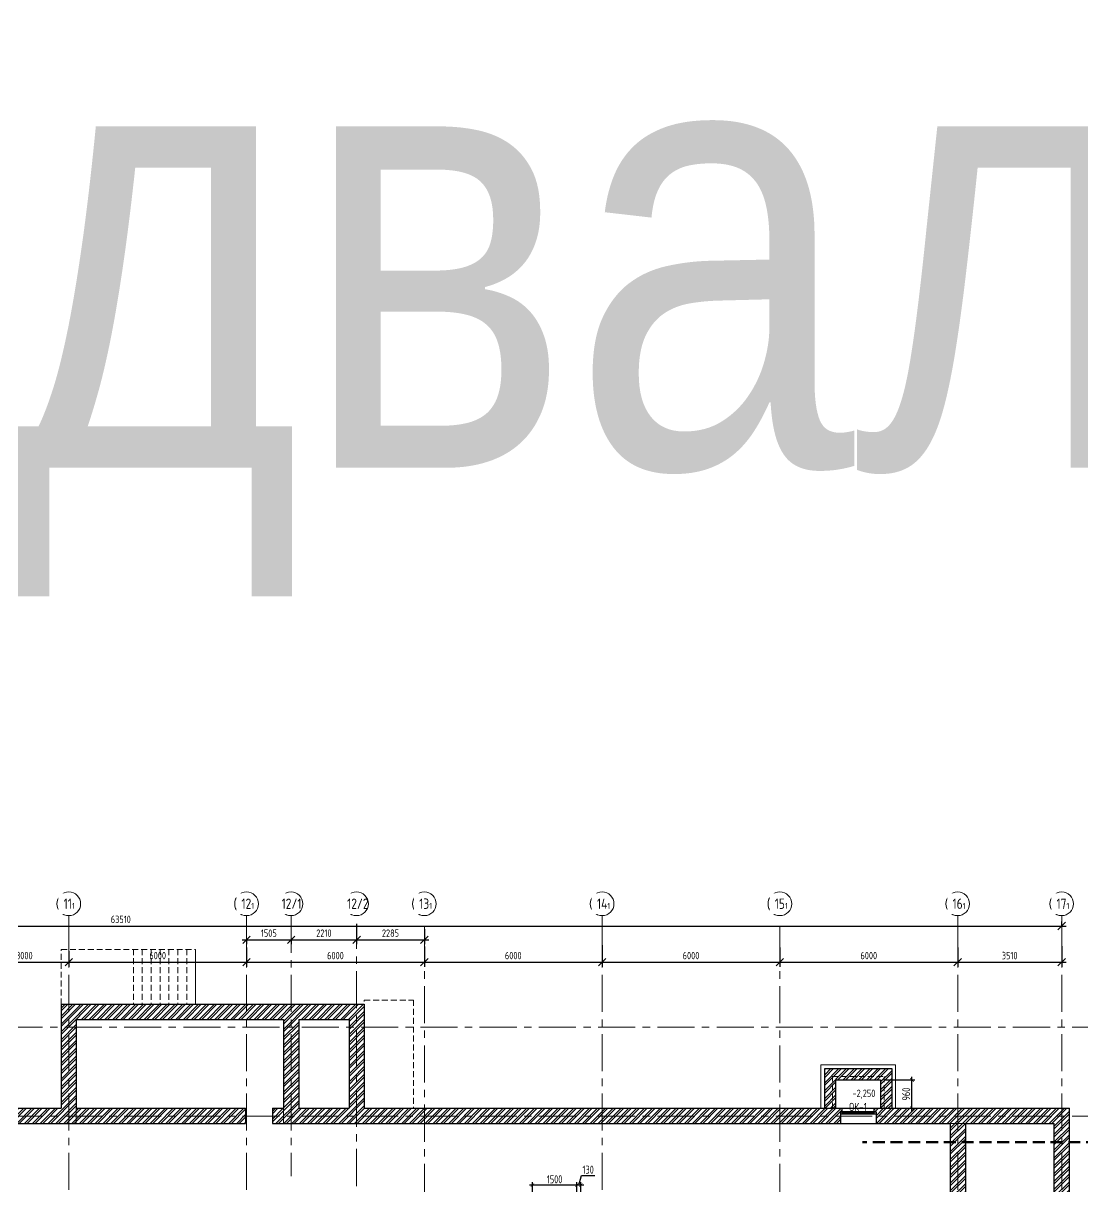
# Model space of a CAD drawing. Header units: millimetres. Extents: x -13407 to 93998, y -3954 to 109271.
# Drawn here: x 22033 to 57790, y 70009 to 109271 of the extents above; entities that cross this region are included whole.
import ezdxf
from ezdxf import colors
from ezdxf.entities.mleader import LeaderData, LeaderLine
from ezdxf.math import Vec2, Vec3

# ---------------------------------------------------------------- set-up
doc = ezdxf.new("R2010")
doc.units = ezdxf.units.MM
for name, pattern in [('ADSK_Штриховая_ш2 п1', [3, 2, -1]), ('CENTER', [2, 1.25, -0.25, 0.25, -0.25]), ('HIDDEN', [6, 4, -2])]:
    doc.linetypes.add(name, pattern=pattern)
for name, color, linetype, lineweight in [('АР_МосжилНии_Стены', 202, 'Continuous', 30), ('АР_Оси', 193, 'Continuous', 9), ('АР_Оси размеры', 164, 'Continuous', 9), ('АР_Отметки', 250, 'Continuous', 15), ('АР_Размеры дверей', 15, 'Continuous', 0), ('АР_Сети', 250, 'Continuous', 30), ('АР_тонкая линия', 250, 'Continuous', 0), ('АР_Штриховка кирпич', 250, 'Continuous', 9), ('Маркировка ОКОН', 7, 'Continuous', 18), ('Подвал', 250, 'Continuous', 30)]:
    doc.layers.add(name, color=color, linetype=linetype, lineweight=lineweight)
doc.layers.add('АР_новое окно', color=160, linetype='Continuous')
doc.styles.add('Arial', font='ARIALN.TTF')
doc.styles.add('ISOCPEUR', font='isocpeur.ttf', dxfattribs={"width": 0.7})
doc.styles.add('PDF ISOCPEUR', font='isocpeur.ttf')
doc.styles.add('ГОСТ 2.304', font='isocpeur.ttf', dxfattribs={"width": 0.7})
doc.dimstyles.new('R_100', dxfattribs={"dimtxt": 270, "dimasz": 120, "dimexe": 100, "dimexo": 0, "dimgap": 60, "dimtad": 1, "dimdec": 0, "dimrnd": 5, "dimzin": 0, "dimdsep": 46, "dimtxsty": 'ISOCPEUR', "dimblk": 'ARCHTICK', "dimcen": 0, "dimdle": 100, "dimclrd": 256, "dimclre": 256, "dimclrt": 256, "dimadec": 0, "dimazin": 0, "dimtfac": 2, "dimtdec": 0, "dimtofl": 0, "dimtmove": 1, "dimatfit": 3, "dimfxl": 1, "dimtvp": 3, "dimtolj": 1, "dimtzin": 0, "dimarcsym": 0})
doc.dimstyles.new('СПДС', dxfattribs={"dimscale": 100, "dimtxt": 2.5, "dimasz": 2.5, "dimexe": 1.5, "dimexo": 0, "dimgap": 1, "dimtad": 1, "dimdec": 0, "dimrnd": 1, "dimtxsty": 'ГОСТ 2.304', "dimblk": 'OBLIQUE', "dimcen": 2.5, "dimdle": 1.5, "dimadec": 0, "dimazin": 2, "dimtfac": 0.75, "dimtdec": 0, "dimtmove": 1, "dimatfit": 3, "dimfxl": 1, "dimtolj": 1, "dimarcsym": 1})
pattern_1 = [(45, (331452.74, -55205.68), (-132.58252, 132.58252), []), (45, (331541.13, -55205.68), (-132.58252, 132.58252), [])]

# ---------------------------------------------------------------- blocks, each defined once
blk = doc.blocks.new('*U13')
at = {"layer": 'АР_новое окно', "lineweight": 20}
for p, q in [((0, 1210), (-70, 1210)), ((0, 0), (-70, 0))]:
    blk.add_line(p, q, dxfattribs=at)
at = {"layer": 'АР_новое окно'}
for p, q in [((-70, 1210), (-70, 0)), ((-70, 0), (-70, 1210)), ((0, 1210), (0, 0)), ((0, 1140), (-70, 1140)), ((-35, 1140), (-35, 70)), ((0, 70), (-70, 70))]:
    blk.add_line(p, q, dxfattribs=at)
blk = doc.blocks.new('_Oblique')
at = {"color": 0, "linetype": 'ByBlock', "lineweight": -2}
blk.add_line((-0.5, -0.5), (0.5, 0.5), dxfattribs=at)
blk = doc.blocks.new('*D201')
at = {"layer": 'АР_Оси размеры', "color": 0, "lineweight": -2, "ltscale": 100, "transparency": 16777216}
for p, q in [((20570, 77927), (20570, 77435)), ((23570, 77927), (23570, 77435)), ((20420, 77585), (23720, 77585))]:
    blk.add_line(p, q, dxfattribs=at)
at = {"layer": 'АР_Оси размеры', "color": 0, "lineweight": -2, "ltscale": 100, "transparency": 16777216, "xscale": 250, "yscale": 250, "zscale": 250, "rotation": 180}
blk.add_blockref('_Oblique', (20570, 77585), dxfattribs=at)
at = {"layer": 'АР_Оси размеры', "color": 0, "lineweight": -2, "ltscale": 100, "transparency": 16777216, "xscale": 250, "yscale": 250, "zscale": 250}
blk.add_blockref('_Oblique', (23570, 77585), dxfattribs=at)
at = {"layer": 'АР_Оси размеры', "color": 0, "ltscale": 100, "transparency": 16777216, "insert": (22070, 77810), "char_height": 250, "attachment_point": 5, "style": 'ГОСТ 2.304'}
blk.add_mtext('\\A1;3000', dxfattribs=at)
blk = doc.blocks.new('*D202')
at = {"layer": 'АР_Оси размеры', "color": 0, "lineweight": -2, "ltscale": 100, "transparency": 16777216}
for p, q in [((23570, 77958), (23570, 77435)), ((29570, 78077), (29570, 77435)), ((23420, 77585), (29720, 77585))]:
    blk.add_line(p, q, dxfattribs=at)
at = {"layer": 'АР_Оси размеры', "color": 0, "lineweight": -2, "ltscale": 100, "transparency": 16777216, "xscale": 250, "yscale": 250, "zscale": 250, "rotation": 180}
blk.add_blockref('_Oblique', (23570, 77585), dxfattribs=at)
at = {"layer": 'АР_Оси размеры', "color": 0, "lineweight": -2, "ltscale": 100, "transparency": 16777216, "xscale": 250, "yscale": 250, "zscale": 250}
blk.add_blockref('_Oblique', (29570, 77585), dxfattribs=at)
at = {"layer": 'АР_Оси размеры', "color": 0, "ltscale": 100, "transparency": 16777216, "insert": (26570, 77810), "char_height": 250, "attachment_point": 5, "style": 'ГОСТ 2.304'}
blk.add_mtext('\\A1;6000', dxfattribs=at)
blk = doc.blocks.new('*D203')
at = {"layer": 'АР_Оси размеры', "color": 0, "lineweight": -2, "ltscale": 100, "transparency": 16777216}
for p, q in [((29570, 78046), (29570, 77435)), ((35570, 78121), (35570, 77435)), ((29420, 77585), (35720, 77585))]:
    blk.add_line(p, q, dxfattribs=at)
at = {"layer": 'АР_Оси размеры', "color": 0, "lineweight": -2, "ltscale": 100, "transparency": 16777216, "xscale": 250, "yscale": 250, "zscale": 250, "rotation": 180}
blk.add_blockref('_Oblique', (29570, 77585), dxfattribs=at)
at = {"layer": 'АР_Оси размеры', "color": 0, "lineweight": -2, "ltscale": 100, "transparency": 16777216, "xscale": 250, "yscale": 250, "zscale": 250}
blk.add_blockref('_Oblique', (35570, 77585), dxfattribs=at)
at = {"layer": 'АР_Оси размеры', "color": 0, "ltscale": 100, "transparency": 16777216, "insert": (32570, 77810), "char_height": 250, "attachment_point": 5, "style": 'ГОСТ 2.304'}
blk.add_mtext('\\A1;6000', dxfattribs=at)
blk = doc.blocks.new('*D204')
at = {"layer": 'АР_Оси размеры', "color": 0, "lineweight": -2, "ltscale": 100, "transparency": 16777216}
for p, q in [((41570, 78158), (41570, 77435)), ((35570, 78121), (35570, 77435)), ((35420, 77585), (41720, 77585))]:
    blk.add_line(p, q, dxfattribs=at)
at = {"layer": 'АР_Оси размеры', "color": 0, "lineweight": -2, "ltscale": 100, "transparency": 16777216, "xscale": 250, "yscale": 250, "zscale": 250, "rotation": 180}
blk.add_blockref('_Oblique', (35570, 77585), dxfattribs=at)
at = {"layer": 'АР_Оси размеры', "color": 0, "lineweight": -2, "ltscale": 100, "transparency": 16777216, "xscale": 250, "yscale": 250, "zscale": 250}
blk.add_blockref('_Oblique', (41570, 77585), dxfattribs=at)
at = {"layer": 'АР_Оси размеры', "color": 0, "ltscale": 100, "transparency": 16777216, "insert": (38570, 77810), "char_height": 250, "attachment_point": 5, "style": 'ГОСТ 2.304'}
blk.add_mtext('\\A1;6000', dxfattribs=at)
blk = doc.blocks.new('*D172')
at = {"layer": 'АР_Оси размеры', "color": 0, "lineweight": -2, "ltscale": 100, "transparency": 16777216}
for p, q in [((41570, 78158), (41570, 77435)), ((47570, 78087), (47570, 77435)), ((41420, 77585), (47720, 77585))]:
    blk.add_line(p, q, dxfattribs=at)
at = {"layer": 'АР_Оси размеры', "color": 0, "lineweight": -2, "ltscale": 100, "transparency": 16777216, "xscale": 250, "yscale": 250, "zscale": 250, "rotation": 180}
blk.add_blockref('_Oblique', (41570, 77585), dxfattribs=at)
at = {"layer": 'АР_Оси размеры', "color": 0, "lineweight": -2, "ltscale": 100, "transparency": 16777216, "xscale": 250, "yscale": 250, "zscale": 250}
blk.add_blockref('_Oblique', (47570, 77585), dxfattribs=at)
at = {"layer": 'АР_Оси размеры', "color": 0, "ltscale": 100, "transparency": 16777216, "insert": (44570, 77810), "char_height": 250, "attachment_point": 5, "style": 'ГОСТ 2.304'}
blk.add_mtext('\\A1;6000', dxfattribs=at)
blk = doc.blocks.new('*D173')
at = {"layer": 'АР_Оси размеры', "color": 0, "lineweight": -2, "ltscale": 100, "transparency": 16777216}
for p, q in [((47570, 78087), (47570, 77435)), ((53570, 78086), (53570, 77435)), ((47420, 77585), (53720, 77585))]:
    blk.add_line(p, q, dxfattribs=at)
at = {"layer": 'АР_Оси размеры', "color": 0, "lineweight": -2, "ltscale": 100, "transparency": 16777216, "xscale": 250, "yscale": 250, "zscale": 250, "rotation": 180}
blk.add_blockref('_Oblique', (47570, 77585), dxfattribs=at)
at = {"layer": 'АР_Оси размеры', "color": 0, "lineweight": -2, "ltscale": 100, "transparency": 16777216, "xscale": 250, "yscale": 250, "zscale": 250}
blk.add_blockref('_Oblique', (53570, 77585), dxfattribs=at)
at = {"layer": 'АР_Оси размеры', "color": 0, "ltscale": 100, "transparency": 16777216, "insert": (50570, 77810), "char_height": 250, "attachment_point": 5, "style": 'ГОСТ 2.304'}
blk.add_mtext('\\A1;6000', dxfattribs=at)
blk = doc.blocks.new('*D174')
at = {"layer": 'АР_Оси размеры', "color": 0, "lineweight": -2, "ltscale": 100, "transparency": 16777216}
for p, q in [((53570, 78086), (53570, 77435)), ((57080, 78123), (57080, 77435)), ((53420, 77585), (57230, 77585))]:
    blk.add_line(p, q, dxfattribs=at)
at = {"layer": 'АР_Оси размеры', "color": 0, "lineweight": -2, "ltscale": 100, "transparency": 16777216, "xscale": 250, "yscale": 250, "zscale": 250, "rotation": 180}
blk.add_blockref('_Oblique', (53570, 77585), dxfattribs=at)
at = {"layer": 'АР_Оси размеры', "color": 0, "lineweight": -2, "ltscale": 100, "transparency": 16777216, "xscale": 250, "yscale": 250, "zscale": 250}
blk.add_blockref('_Oblique', (57080, 77585), dxfattribs=at)
at = {"layer": 'АР_Оси размеры', "color": 0, "ltscale": 100, "transparency": 16777216, "insert": (55325, 77810), "char_height": 250, "attachment_point": 5, "style": 'ГОСТ 2.304'}
blk.add_mtext('\\A1;3510', dxfattribs=at)
blk = doc.blocks.new('*D175')
at = {"layer": 'АР_Оси размеры', "color": 0, "lineweight": -2, "ltscale": 100, "transparency": 16777216}
for p, q in [((29420, 78341), (31225, 78341)), ((29570, 78360), (29570, 78191)), ((31075, 78360), (31075, 78191))]:
    blk.add_line(p, q, dxfattribs=at)
at = {"layer": 'АР_Оси размеры', "color": 0, "lineweight": -2, "ltscale": 100, "transparency": 16777216, "xscale": 250, "yscale": 250, "zscale": 250, "rotation": 180}
blk.add_blockref('_Oblique', (29570, 78341), dxfattribs=at)
at = {"layer": 'АР_Оси размеры', "color": 0, "lineweight": -2, "ltscale": 100, "transparency": 16777216, "xscale": 250, "yscale": 250, "zscale": 250}
blk.add_blockref('_Oblique', (31075, 78341), dxfattribs=at)
at = {"layer": 'АР_Оси размеры', "color": 0, "ltscale": 100, "transparency": 16777216, "insert": (30322, 78566), "char_height": 250, "attachment_point": 5, "style": 'ГОСТ 2.304'}
blk.add_mtext('\\A1;1505', dxfattribs=at)
blk = doc.blocks.new('*D176')
at = {"layer": 'АР_Оси размеры', "color": 0, "lineweight": -2, "ltscale": 100, "transparency": 16777216}
for p, q in [((33285, 78882), (33285, 78191)), ((30925, 78341), (33435, 78341)), ((31075, 78360), (31075, 78191))]:
    blk.add_line(p, q, dxfattribs=at)
at = {"layer": 'АР_Оси размеры', "color": 0, "lineweight": -2, "ltscale": 100, "transparency": 16777216, "xscale": 250, "yscale": 250, "zscale": 250, "rotation": 180}
blk.add_blockref('_Oblique', (31075, 78341), dxfattribs=at)
at = {"layer": 'АР_Оси размеры', "color": 0, "lineweight": -2, "ltscale": 100, "transparency": 16777216, "xscale": 250, "yscale": 250, "zscale": 250}
blk.add_blockref('_Oblique', (33285, 78341), dxfattribs=at)
at = {"layer": 'АР_Оси размеры', "color": 0, "ltscale": 100, "transparency": 16777216, "insert": (32180, 78566), "char_height": 250, "attachment_point": 5, "style": 'ГОСТ 2.304'}
blk.add_mtext('\\A1;2210', dxfattribs=at)
blk = doc.blocks.new('*D177')
at = {"layer": 'АР_Оси размеры', "color": 0, "lineweight": -2, "ltscale": 100, "transparency": 16777216}
for p, q in [((33285, 78882), (33285, 78191)), ((35570, 78698), (35570, 78191)), ((33135, 78341), (35720, 78341))]:
    blk.add_line(p, q, dxfattribs=at)
at = {"layer": 'АР_Оси размеры', "color": 0, "lineweight": -2, "ltscale": 100, "transparency": 16777216, "xscale": 250, "yscale": 250, "zscale": 250, "rotation": 180}
blk.add_blockref('_Oblique', (33285, 78341), dxfattribs=at)
at = {"layer": 'АР_Оси размеры', "color": 0, "lineweight": -2, "ltscale": 100, "transparency": 16777216, "xscale": 250, "yscale": 250, "zscale": 250}
blk.add_blockref('_Oblique', (35570, 78341), dxfattribs=at)
at = {"layer": 'АР_Оси размеры', "color": 0, "ltscale": 100, "transparency": 16777216, "insert": (34427, 78566), "char_height": 250, "attachment_point": 5, "style": 'ГОСТ 2.304'}
blk.add_mtext('\\A1;2285', dxfattribs=at)
blk = doc.blocks.new('*D178')
at = {"layer": 'АР_Оси размеры', "color": 0, "lineweight": -2, "ltscale": 100, "transparency": 16777216}
for p, q in [((-6430, 78807), (-6430, 78957)), ((57080, 78807), (57080, 78957)), ((-6580, 78807), (57230, 78807))]:
    blk.add_line(p, q, dxfattribs=at)
at = {"layer": 'АР_Оси размеры', "color": 0, "lineweight": -2, "ltscale": 100, "transparency": 16777216, "xscale": 250, "yscale": 250, "zscale": 250, "rotation": 180}
blk.add_blockref('_Oblique', (-6430, 78807), dxfattribs=at)
at = {"layer": 'АР_Оси размеры', "color": 0, "lineweight": -2, "ltscale": 100, "transparency": 16777216, "xscale": 250, "yscale": 250, "zscale": 250}
blk.add_blockref('_Oblique', (57080, 78807), dxfattribs=at)
at = {"layer": 'АР_Оси размеры', "color": 0, "ltscale": 100, "transparency": 16777216, "insert": (25325, 79032), "char_height": 250, "attachment_point": 5, "style": 'ГОСТ 2.304'}
blk.add_mtext('\\A1;63510', dxfattribs=at)
blk = doc.blocks.new('_DotSmall')
at = {"color": 0, "linetype": 'ByBlock', "const_width": 0.5}
blk.add_lwpolyline([(-0.0625, 0, 1), (0.0625, 0, 1)], format="xyb", close=True, dxfattribs=at)
blk = doc.blocks.new('_ArchTick')
at = {"color": 0, "linetype": 'ByBlock', "const_width": 0.15}
blk.add_lwpolyline([(-0.5, -0.5), (0.5, 0.5)], dxfattribs=at)
blk = doc.blocks.new('*D168')
at = {"layer": 'АР_Размеры дверей', "lineweight": -2, "ltscale": 100, "transparency": 16777216}
for p, q in [((40781, 70065), (40879, 70390)), ((40879, 70390), (41320, 70390)), ((40947, 70065), (40616, 70065)), ((40716, 68384), (40716, 70165)), ((40847, 68264), (40847, 70165))]:
    blk.add_line(p, q, dxfattribs=at)
at = {"layer": 'АР_Размеры дверей', "lineweight": -2, "ltscale": 100, "transparency": 16777216, "xscale": 120, "yscale": 120, "zscale": 120, "rotation": 180}
blk.add_blockref('_ArchTick', (40716, 70065), dxfattribs=at)
at = {"layer": 'АР_Размеры дверей', "lineweight": -2, "ltscale": 100, "transparency": 16777216, "xscale": 120, "yscale": 120, "zscale": 120}
blk.add_blockref('_ArchTick', (40847, 70065), dxfattribs=at)
at = {"layer": 'АР_Размеры дверей', "ltscale": 100, "transparency": 16777216, "insert": (41099, 70585), "char_height": 270, "attachment_point": 5, "style": 'ISOCPEUR'}
blk.add_mtext('\\A1;130', dxfattribs=at)
blk = doc.blocks.new('*D169')
at = {"layer": 'АР_Размеры дверей', "lineweight": -2, "ltscale": 100, "transparency": 16777216}
for p, q in [((40816, 70065), (39116, 70065)), ((39216, 68384), (39216, 70165)), ((40716, 68384), (40716, 70165))]:
    blk.add_line(p, q, dxfattribs=at)
at = {"layer": 'АР_Размеры дверей', "lineweight": -2, "ltscale": 100, "transparency": 16777216, "xscale": 120, "yscale": 120, "zscale": 120, "rotation": 180}
blk.add_blockref('_ArchTick', (39216, 70065), dxfattribs=at)
at = {"layer": 'АР_Размеры дверей', "lineweight": -2, "ltscale": 100, "transparency": 16777216, "xscale": 120, "yscale": 120, "zscale": 120}
blk.add_blockref('_ArchTick', (40716, 70065), dxfattribs=at)
at = {"layer": 'АР_Размеры дверей', "ltscale": 100, "transparency": 16777216, "insert": (39966, 70260), "char_height": 270, "attachment_point": 5, "style": 'ISOCPEUR'}
blk.add_mtext('\\A1;1500', dxfattribs=at)
blk = doc.blocks.new('*D167')
at = {"layer": 'Подвал', "lineweight": -2, "ltscale": 500, "transparency": 16777216}
for p, q in [((51091, 73613), (52127, 73613)), ((52027, 72555), (52027, 73713)), ((51091, 72655), (52127, 72655))]:
    blk.add_line(p, q, dxfattribs=at)
at = {"layer": 'Подвал', "lineweight": -2, "ltscale": 500, "transparency": 16777216, "xscale": 120, "yscale": 120, "zscale": 120}
for p, rotation in [((52027, 73613), 90), ((52027, 72655), 270)]:
    blk.add_blockref('_ArchTick', p, dxfattribs=dict(at, rotation=rotation))
at = {"layer": 'Подвал', "lineweight": 13, "ltscale": 500, "transparency": 16777216, "insert": (51832, 73134), "char_height": 270, "attachment_point": 5, "rotation": 90, "style": 'ISOCPEUR'}
blk.add_mtext('\\A1;960', dxfattribs=at)

msp = doc.modelspace()

# ---------------------------------------------------------------- hatches: boundary and pattern name
at = {"layer": 'АР_Штриховка кирпич', "ltscale": 100}
h = msp.add_hatch(dxfattribs=at)
h.set_pattern_fill('ANSI32', color=256, scale=500)
h.set_pattern_definition(pattern_1)
h.paths.add_polyline_path([(23939.9, 76165), (23309.9, 76165), (23309.9, 72655), (22809.9, 72655), (22809.9, 72145), (29539.3, 72145), (29539.3, 72655), (23819.9, 72655), (23819.9, 75655), (23939.9, 75655)])
h = msp.add_hatch(dxfattribs=at)
h.set_pattern_fill('ANSI32', color=256, scale=500)
h.set_pattern_definition(pattern_1)
h.paths.add_polyline_path([(32926.9, 73702.9), (32889.8, 73702.9)], flags=17)
h.paths.add_polyline_path([(33539.9, 73674.2), (33029.9, 73674.2), (33029.9, 72655), (31329.9, 72655), (31329.9, 75655), (33029.9, 75655), (33029.9, 73673.8), (33539.9, 73674.7), (33539.9, 76165), (23925.2, 76165), (23925.2, 75655), (30819.9, 75655), (30819.9, 72655), (30439.6, 72655), (30439.6, 72145), (31050.5, 72145), (49609.9, 72145), (49609.9, 72536.1), (49674.9, 72536.1), (49674.9, 72655), (33539.9, 72655)])
h = msp.add_hatch(dxfattribs=at)
h.set_pattern_fill('ANSI32', color=256, scale=500)
h.set_pattern_definition([(45, (346742.01, -55205.68), (-132.58252, 132.58252), []), (45, (346830.4, -55205.68), (-132.58252, 132.58252), [])])
h.paths.add_polyline_path([(50963.7, 73613.4), (49462.4, 73613.4), (49462.4, 72655), (49082.4, 72655), (49082.4, 73993.4), (51343.7, 73993.4), (51343.7, 72655), (50963.7, 72655)])
h = msp.add_hatch(dxfattribs=at)
h.set_pattern_fill('ANSI32', color=256, scale=500)
h.set_pattern_definition(pattern_1)
h.paths.add_polyline_path([(20935.1, 72455.4), (20684.8, 72455.4), (20684.8, 72655), (14829.9, 72655), (14829.9, 72940.2), (14319.9, 72940.2), (14319.9, 72145), (22825.6, 72145), (22825.6, 72655), (20935.1, 72655)])
h = msp.add_hatch(dxfattribs=at)
h.set_pattern_fill('ANSI32', color=256, scale=500)
h.set_pattern_definition([(45, (-951809.71, 109221.18), (-132.58252, 132.58252), []), (45, (-951721.32, 109221.18), (-132.58252, 132.58252), [])])
h.paths.add_polyline_path([(57339.9, 72655), (50754.9, 72655), (50757.9, 72536.1), (50819.9, 72536.1), (50819.9, 72145), (53319.9, 72145), (53319.9, 64925), (53829.9, 64925), (53829.9, 72144.5), (56829.9, 72145.5), (56829.9, 63755.6), (57339.9, 63754.6)])

# ---------------------------------------------------------------- linework, layer by layer
at = {"layer": 'АР_МосжилНии_Стены', "ltscale": 100}
for p, q in [((23309.9, 76165), (23939.9, 76165)), ((23309.9, 76165), (33539.9, 76165)), ((23309.9, 76165), (23309.9, 72655)), ((33539.9, 76165), (33539.9, 73303.9)), ((23819.9, 75655), (23939.9, 75655)), ((23819.9, 75655), (30819.9, 75655)), ((23819.9, 75655), (23819.9, 72655)), ((30819.9, 75655), (30819.9, 72655)), ((31329.9, 75655), (33029.9, 75655)), ((31329.9, 75655), (31329.9, 72655)), ((33029.9, 75655), (33029.9, 73303.9)), ((33029.9, 73702.9), (33029.9, 72655)), ((33539.9, 73702.9), (33539.9, 72655)), ((14829.9, 72655), (22899.7, 72655)), ((22744.9, 72655), (23309.9, 72655)), ((23819.9, 72655), (29539.3, 72655)), ((29539.3, 72655), (29539.3, 72145)), ((30439.6, 72655), (30819.9, 72655)), ((30439.6, 72655), (30439.6, 72145)), ((31329.9, 72655), (33029.9, 72655)), ((33539.9, 72655), (47030.5, 72655)), ((46404.9, 72655), (49674.9, 72655)), ((49674.9, 72536.1), (49674.9, 72655)), ((50754.9, 72655), (57339.9, 72655)), ((50754.9, 72536.1), (50754.9, 72655)), ((57339.9, 63464.6), (57339.9, 72655)), ((49609.9, 72536.1), (49609.9, 72145)), ((49609.9, 72536.1), (49674.9, 72536.1)), ((50754.9, 72536.1), (50819.9, 72536.1)), ((50819.9, 72536.1), (50819.9, 72145)), ((14319.9, 72145), (22834.7, 72145)), ((22809.9, 72145), (23819.9, 72145)), ((23819.9, 72145), (29539.3, 72145)), ((30439.6, 72145), (46965.5, 72145)), ((46469.9, 72145), (49609.9, 72145)), ((50819.9, 72145), (53319.9, 72145)), ((53319.9, 72145), (53319.9, 64925)), ((53829.9, 72145), (56829.9, 72145)), ((53829.9, 72145), (53829.9, 64925)), ((56829.9, 63645), (56829.9, 72145))]:
    msp.add_line(p, q, dxfattribs=at)
at = {"layer": 'АР_новое окно'}
for p, q in [((49674.9, 72655), (50754.9, 72655)), ((49609.9, 72145), (50819.9, 72145))]:
    msp.add_line(p, q, dxfattribs=at)
at = {"layer": 'АР_Оси', "linetype": 'CENTER', "ltscale": 1000}
for p, q in [((23569.9, 79157.5), (23569.9, 23425.1)), ((29569.9, 79157.5), (29569.9, 23425.1)), ((31074.9, 79157.5), (31074.9, 70369.9)), ((41569.9, 79157.5), (41569.9, 23425.1)), ((53569.9, 79157.5), (53569.9, 23425.1)), ((57079.9, 79157.5), (57079.9, 23425.1)), ((33284.9, 70033.1), (33284.9, 78777.8)), ((35569.9, 78779.3), (35569.9, 23046.9)), ((47569.9, 78779.3), (47569.9, 23046.9)), ((-12563.8, 75395), (70614.6, 75395)), ((-12563.8, 72395), (70614.6, 72395))]:
    msp.add_line(p, q, dxfattribs=at)
at = {"layer": 'АР_Оси', "ltscale": 0.5}
for centre in [(23569.9, 79557.5), (29569.9, 79557.5), (31069.9, 79557.5), (33279.9, 79557.5), (35569.9, 79557.5), (41569.9, 79557.5), (47569.9, 79557.5), (53569.9, 79557.5), (57079.9, 79557.5)]:
    msp.add_circle(centre, 400, dxfattribs=at)
at = {"layer": 'АР_Сети', "color": 251, "linetype": 'HIDDEN', "lineweight": 50, "ltscale": 100}
msp.add_line((58306.7, 71514.1), (50361, 71514.1), dxfattribs=at)
at = {"layer": 'АР_тонкая линия', "linetype": 'ADSK_Штриховая_ш2 п1', "ltscale": 100}
for p, q in [((25749.8, 78019.9), (25749.8, 76165)), ((26049.8, 78019.9), (26049.8, 76165)), ((26349.8, 78019.9), (26349.8, 76165)), ((26649.8, 78019.9), (26649.8, 76165)), ((26949.8, 78019.9), (26949.8, 76165)), ((27249.8, 78019.9), (27249.8, 76165)), ((27549.8, 78019.9), (27549.8, 76165)), ((27849.8, 77919.9), (27849.8, 76165)), ((27849.8, 77799.9), (27849.8, 76165))]:
    msp.add_line(p, q, dxfattribs=at)
for points in [[(23311.1, 76165), (23311.1, 78019.9), (27849.8, 78019.9), (27849.8, 77799.9)], [(49342.4, 72655), (49342.4, 73733.4), (51083.7, 73733.4), (51083.7, 72655)]]:
    msp.add_lwpolyline(points, dxfattribs=at)
msp.add_lwpolyline([(33539.9, 76309.9), (35200.5, 76309.9), (35200.5, 72655), (33539.9, 72655)], close=True, dxfattribs=at)
at = {"layer": 'Подвал', "lineweight": 13, "ltscale": 500}
msp.add_lwpolyline([(-430.1, 68987.9), (1225.5, 70352.5), (3181.9, 71242.1), (5009.9, 71578.3), (5819.9, 71578.3), (5819.9, 75145), (14319.9, 75145), (14319.9, 72145), (23819.9, 72145), (23819.9, 75655), (30819.9, 75655), (30819.9, 72145), (56829.9, 72145), (56829.9, 63645)], dxfattribs=at)
at = {"layer": 'Подвал', "lineweight": 18, "ltscale": 100}
msp.add_lwpolyline([(48952.4, 72655), (48952.4, 74123.4), (51473.7, 74123.4), (51473.7, 72655)], dxfattribs=at)
at = {"layer": 'Подвал', "ltscale": 100}
for points in [[(49082.4, 72655), (49082.4, 73993.4), (51343.7, 73993.4), (51343.7, 72655)], [(49462.4, 72655), (49462.4, 73613.4), (50963.7, 73613.4), (50963.7, 72655)]]:
    msp.add_lwpolyline(points, dxfattribs=at)

# ---------------------------------------------------------------- block references
at = {"layer": 'АР_новое окно', "xscale": -1, "rotation": 90}
msp.add_blockref('*U13', (50819.9, 72466.1), dxfattribs=at)

# ---------------------------------------------------------------- texts
at = {"style": 'Arial'}
msp.add_text('Подвал', height=15000, dxfattribs=at).set_placement((-572.3, 94271.1))
at = {"layer": 'Маркировка ОКОН', "lineweight": 0, "insert": (50506, 72563.8), "char_height": 275.423, "width": 630.404, "attachment_point": 9, "rotation": 359.99779, "style": 'PDF ISOCPEUR'}
msp.add_mtext('{\\W0.8;ОК-1}', dxfattribs=at)

# ---------------------------------------------------------------- dimensions: what is measured, and where the dimension line sits
at = {"layer": 'АР_Оси размеры', "ltscale": 100}
for base, p1, p2, picture, middle in [((31074.9, 78341), (29569.9, 78360.3), (31074.9, 78360.3), '*D175', (30322.4, 78566)), ((33284.9, 78341), (31074.9, 78360.3), (33284.9, 78882), '*D176', (32179.9, 78566)), ((35569.9, 78341), (33284.9, 78882), (35569.9, 78698.4), '*D177', (34427.4, 78566)), ((41569.9, 77585.1), (35569.9, 78120.8), (41569.9, 78157.8), '*D204', (38569.9, 77810.1)), ((47569.9, 77585.1), (41569.9, 78157.8), (47569.9, 78087.1), '*D172', (44569.9, 77810.1)), ((23569.9, 77585.1), (20569.9, 77926.7), (23569.9, 77926.8), '*D201', (22069.9, 77810.1)), ((29569.9, 77585.1), (23569.9, 77957.9), (29569.9, 78077.4), '*D202', (26569.9, 77810.1)), ((35569.9, 77585.1), (29569.9, 78046.3), (35569.9, 78120.8), '*D203', (32569.9, 77810.1)), ((53569.9, 77585.1), (47569.9, 78087.1), (53569.9, 78086.3), '*D173', (50569.9, 77810.1)), ((57079.9, 77585.1), (53569.9, 78086.3), (57079.9, 78123.3), '*D174', (55324.9, 77810.1))]:
    dim = msp.add_linear_dim(base=base, p1=p1, p2=p2, dimstyle='СПДС', dxfattribs=at)
    dim.commit()
    dim.dimension.update_dxf_attribs({"geometry": picture, "text_midpoint": middle})
at = {"layer": 'АР_Размеры дверей', "ltscale": 100}
for base, p1, p2, picture, middle in [((40715.9, 70065.3), (40846.7, 68264.3, 2), (40715.9, 68384.3), '*D168', (40938.8, 70585.3)), ((39215.9, 70065.3), (40715.9, 68384.3, 2), (39215.9, 68384.3, 2), '*D169', (39965.9, 70260.3))]:
    dim = msp.add_linear_dim(base=base, p1=p1, p2=p2, dimstyle='R_100', override={"dimpost": '\\X', "dimfxl": 2.5, "dimarcsym": 2}, dxfattribs=at)
    dim.commit()
    dim.dimension.update_dxf_attribs({"geometry": picture, "text_midpoint": middle})
at = {"layer": 'Подвал', "lineweight": 13, "ltscale": 500}
dim = msp.add_linear_dim(base=(52027.1, 73613.4), p1=(51091.2, 72655), p2=(51091.2, 73613.4), angle=90, dimstyle='R_100', override={"dimpost": '\\X', "dimfxl": 2.5, "dimarcsym": 2}, dxfattribs=at)
dim.commit()
dim.dimension.update_dxf_attribs({"geometry": '*D167', "text_midpoint": (51832.1, 73134.2)})

# ---------------------------------------------------------------- leaders
at = {"layer": 'АР_Отметки'}
ml = msp.add_multileader_mtext('Standard', dxfattribs=at)
ml.set_content('{\\W0.8;-2,250}', color=256, style='ISOCPEUR')
ml.set_leader_properties(color=256, linetype='Continuous', lineweight=-1)
ml.set_arrow_properties(name='DOTSMALL')
ml.build(insert=Vec2(0, 0))
ml.multileader.update_dxf_attribs({"has_text_frame": 1, "text_left_attachment_type": 4, "text_right_attachment_type": 4, "dogleg_length": 100, "arrow_head_size": 180})
ctx = ml.context
ctx.base_point, ctx.char_height, ctx.arrow_head_size, ctx.landing_gap_size, ctx.plane_origin = Vec3(49967.9, 72951.3), 250, 180, 50, Vec3(49886.5, 71673.2)
ctx.left_attachment, ctx.right_attachment = 4, 4
notes = []
notes.append((ctx, [(0, (0, 0, 0), (0, 0), (1, 0), 1, [])]))
ctx.mtext.insert, ctx.mtext.width, ctx.mtext.defined_height, ctx.mtext.line_spacing_style, ctx.mtext.flow_direction = Vec3(50017.9, 73284.6), 769.989, 343.9, 2, 5
for ctx, leaders in notes:
    for number, flags, end, landing, length, lines in leaders:
        leader = LeaderData()
        leader.index, (leader.has_last_leader_line, leader.has_dogleg_vector, leader.attachment_direction) = number, flags
        leader.last_leader_point, leader.dogleg_vector, leader.dogleg_length = Vec3(end), Vec3(landing), length
        for number, points, colour, breaks in lines:
            line = LeaderLine()
            line.index, line.vertices, line.color, line.breaks = number, Vec3.list(points), colors.encode_raw_color(colour), breaks
            leader.lines.append(line)
        ctx.leaders.append(leader)

# ---------------------------------------------------------------- next in the draw order: texts
at = {"layer": 'АР_Оси', "char_height": 350, "width": 123.867, "attachment_point": 1, "line_spacing_factor": 1.149209, "style": 'ГОСТ 2.304', "bg_fill": 2}
for s, insert in [('{\\W0.8;11\\H0.57143x;1}', (23395.8, 79735.2)), ('{\\W0.8;12\\H0.57143x;1}', (29395.8, 79735.2)), ('{\\W0.8;12/1}', (30752.2, 79735.2)), ('{\\W0.8;12/2}', (32962.2, 79735.2)), ('{\\W0.8;15\\H0.57143x;1}', (47395.8, 79735.2)), ('{\\W0.8;16\\H0.57143x;1}', (53395.8, 79735.2)), ('{\\W0.8;17\\H0.57143x;1}', (56905.8, 79735.2))]:
    msp.add_mtext(s, dxfattribs=dict(at, insert=insert))
at = {"layer": 'АР_Оси', "ltscale": 0.5, "char_height": 350, "width": 123.867, "attachment_point": 1, "line_spacing_factor": 1.149209, "style": 'ГОСТ 2.304', "bg_fill": 2}
for s, insert in [('{\\W0.8;13\\H0.57143x;1}', (35395.8, 79735.2)), ('{\\W0.8;14\\H0.57143x;1}', (41395.8, 79735.2))]:
    msp.add_mtext(s, dxfattribs=dict(at, insert=insert))

# ---------------------------------------------------------------- next in the draw order: dimensions: what is measured, and where the dimension line sits
at = {"layer": 'АР_Оси размеры', "ltscale": 100}
dim = msp.add_linear_dim(base=(57079.9, 78807.5), p1=(-6430.1, 78807.5), p2=(57079.9, 78807.5), dimstyle='СПДС', dxfattribs=at)
dim.commit()
dim.dimension.update_dxf_attribs({"geometry": '*D178', "text_midpoint": (25324.9, 79032.5)})

doc.saveas('drawing.dxf')
